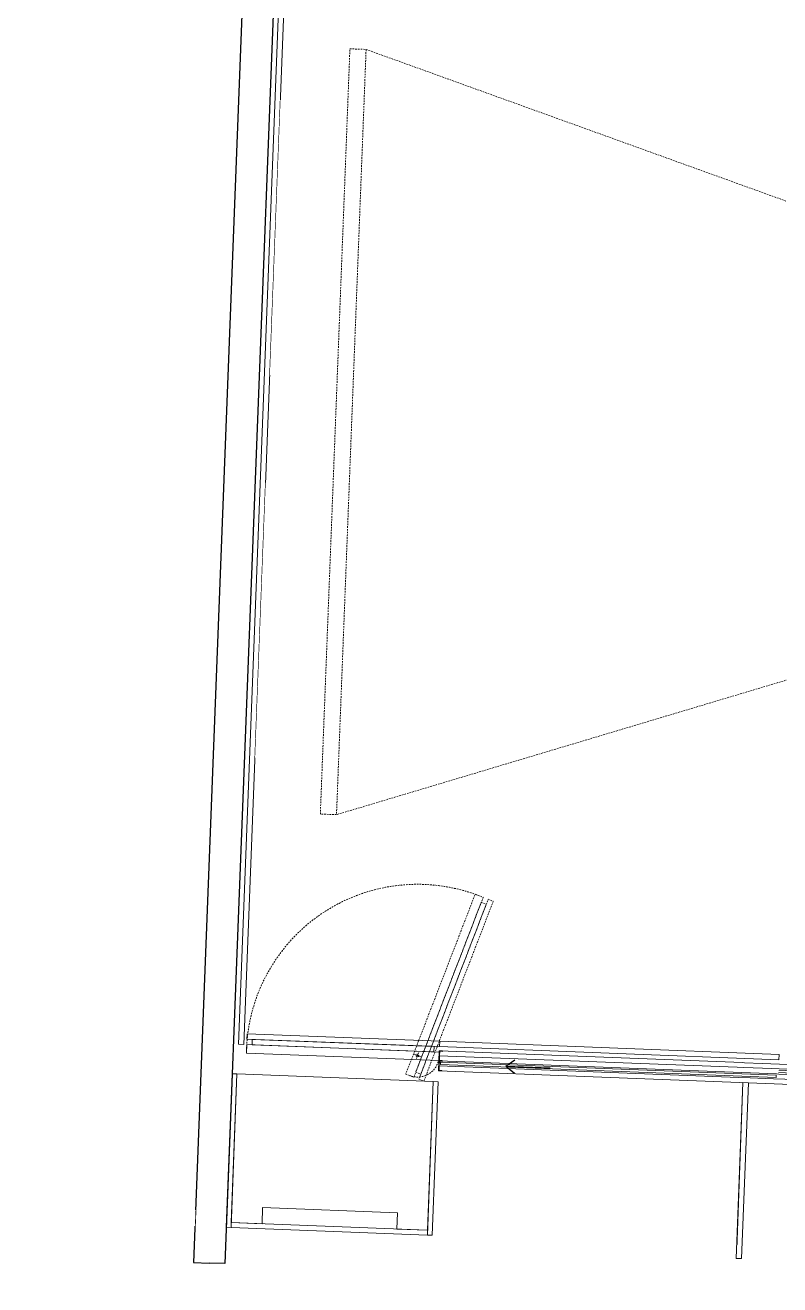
# Model space of a CAD drawing. Header units: millimetres. Extents: x 32078 to 83548, y -4690 to 56252.
# Drawn here: x 37890 to 40689, y 18785 to 23456 of the extents above; entities that cross this region are included whole.
import ezdxf

# ---------------------------------------------------------------- set-up
doc = ezdxf.new("R2010")
doc.units = ezdxf.units.MM
doc.header["$MEASUREMENT"] = 0
doc.linetypes.add('DGN Style 2', pattern=[10, 6, -4])
for name, color, linetype, lineweight in [('ANNO-NOTE-0020', 9, 'Continuous', 0), ('EQPM-FIXD', 62, 'Continuous', 13), ('EQPM-OVHD', 62, 'DGN Style 2', 13), ('FIXT-JNRY-FULL', 6, 'Continuous', 0), ('FIXT-JNRY-PART', 42, 'Continuous', 0), ('PRTN-FULL', 6, 'Continuous', 30), ('WALL-LNIG', 1, 'Continuous', 0)]:
    doc.layers.add(name, color=color, linetype=linetype, lineweight=lineweight)
doc.styles.add('Style-Arial Narrow', font='ARIALN.TTF')
doc.dimstyles.new('Arrow', dxfattribs={"dimtxt": 250, "dimasz": 162.5, "dimexe": 250, "dimexo": 0.0625, "dimgap": 125, "dimtad": 0, "dimtih": 1, "dimtoh": 1, "dimdec": 0, "dimzin": 11, "dimdsep": 46, "dimtxsty": 'Style-Arial Narrow', "dimblk": 'TerminatorOpen_1.5', "dimcen": 0.09, "dimadec": 0, "dimazin": 3, "dimtfac": 1, "dimtdec": 0, "dimtmove": 0, "dimatfit": 1, "dimldrblk": 'TerminatorOpen_1.5', "dimfxl": 250, "dimfxlon": 1, "dimfrac": 2, "dimtolj": 1, "dimtzin": 11, "dimarcsym": 0})

# ---------------------------------------------------------------- blocks, each defined once
blk = doc.blocks.new('*U95')
at = {"color": 0, "linetype": 'ByBlock', "lineweight": -2, "flags": 128}
for points in [[(-355.8, 49.8), (358.5, 22.2), (357.7, 2.2), (-356.6, 29.8), (-355.8, 49.8)], [(-357.4, 9.8), (357, -17.8), (355.7, -49.8), (-358.6, -22.2), (-357.4, 9.8)], [(-336.6, 29), (337.9, 3), (337.1, -17), (-337.4, 9), (-336.6, 29)]]:
    blk.add_lwpolyline(points, close=True, dxfattribs=at)
blk = doc.blocks.new('*U226')
at = {"color": 0, "linetype": 'ByBlock', "lineweight": -2}
blk.add_wipeout([(-26.4, 712.4), (-81.2, -706.6), (68.6, -712.4), (123.5, 706.6)], dxfattribs=at)
blk.add_wipeout([(-34.1, 512.5), (-73.5, -506.7), (-123.5, -504.8), (-84.1, 514.4)], dxfattribs=at)
blk = doc.blocks.new('*U227')
at = {"color": 0, "linetype": 'ByBlock', "lineweight": -2}
blk.add_wipeout([(-26.4, 712.4), (-81.2, -706.6), (68.6, -712.4), (123.5, 706.6)], dxfattribs=at)
blk.add_wipeout([(-34.1, 512.5), (-73.5, -506.7), (-123.5, -504.8), (-84.1, 514.4)], dxfattribs=at)
blk = doc.blocks.new('*U228')
at = {"color": 0, "linetype": 'ByBlock', "lineweight": -2}
for p, q in [((188.4, -274.5), (165.1, -265.5)), ((181.3, -258.4), (172.3, -281.7))]:
    blk.add_line(p, q, dxfattribs=at)
at = {"color": 0, "linetype": 'ByBlock', "lineweight": -2, "flags": 128}
for points in [[(162.9, -350.4), (420.3, 316.5), (390.4, 328), (133.1, -338.9), (162.9, -350.4)], [(188.8, -339), (431.8, 290.7), (413.1, 298), (170.1, -331.8), (188.8, -339)], [(200.2, -364.8), (457.6, 302.1), (439, 309.3), (181.6, -357.6), (200.2, -364.8)]]:
    blk.add_lwpolyline(points, close=True, dxfattribs=at)
at = {"color": 0, "linetype": 'ByBlock', "lineweight": -2}
blk.add_circle((176.8, -270), 5, dxfattribs=at)
at = {"color": 0, "linetype": 'ByBlock', "lineweight": -2, "extrusion": (0, 0, -1)}
for radius, start, end in [(634.9, 2.2131, 111.1036), (80, 182.2131, 291.1036)]:
    blk.add_arc((-176.8, -270), radius, start, end, dxfattribs=at)
blk = doc.blocks.new('TerminatorOpen_1.5')
at = {"color": 0, "linetype": 'ByBlock', "lineweight": -2}
for q in [(-1, 0.77), (-1, 0), (-1, -0.77)]:
    blk.add_line((0, 0), q, dxfattribs=at)
blk = doc.blocks.new('*U301')
at = {"color": 0, "linetype": 'ByBlock', "lineweight": -2}
blk.add_line((2455.7, -94.9), (-2455.7, 94.9), dxfattribs=at)
at = {"color": 0, "linetype": 'ByBlock', "lineweight": -2, "flags": 128}
blk.add_lwpolyline([(-2454.9, 113.6), (2456.4, -76.2), (2454.9, -113.6), (-2456.4, 76.2), (-2454.9, 113.6)], close=True, dxfattribs=at)
blk = doc.blocks.new('*U302')
at = {"color": 0, "linetype": 'ByBlock', "lineweight": -2}
blk.add_line((2455.7, -94.9), (-2455.7, 94.9), dxfattribs=at)
at = {"color": 0, "linetype": 'ByBlock', "lineweight": -2, "flags": 128}
blk.add_lwpolyline([(-2454.9, 113.6), (2456.4, -76.2), (2454.9, -113.6), (-2456.4, 76.2), (-2454.9, 113.6)], close=True, dxfattribs=at)
blk = doc.blocks.new('*U303')
at = {"color": 0, "linetype": 'ByBlock', "lineweight": -2}
blk.add_line((-3.4, 16.9), (6.6, 16.5), dxfattribs=at)
at = {"color": 0, "linetype": 'ByBlock', "lineweight": -2, "flags": 128}
blk.add_lwpolyline([(6.6, 16.5), (6.7, 18.5), (-5.3, 18.9), (-6.7, -18.5), (5.2, -18.9), (5.3, -17), (-4.6, -16.6), (-4, 0.2), (-3.4, 16.9)], dxfattribs=at)
blk = doc.blocks.new('*U304')
at = {"color": 0, "linetype": 'ByBlock', "lineweight": -2}
blk.add_line((-3.4, 16.9), (6.6, 16.5), dxfattribs=at)
at = {"color": 0, "linetype": 'ByBlock', "lineweight": -2, "flags": 128}
blk.add_lwpolyline([(6.6, 16.5), (6.7, 18.5), (-5.3, 18.9), (-6.7, -18.5), (5.2, -18.9), (5.3, -17), (-4.6, -16.6), (-4, 0.2), (-3.4, 16.9)], dxfattribs=at)

msp = doc.modelspace()

# ---------------------------------------------------------------- linework, layer by layer
at = {"layer": 'EQPM-OVHD', "linetype": 'DGN Style 2', "lineweight": 0}
for p, q in [((39154.5, 23366.6), (43398.4, 21834.6)), ((43393.5, 21828.9), (39044.8, 20528.7))]:
    msp.add_line(p, q, dxfattribs=at)
at = {"layer": 'EQPM-OVHD', "linetype": 'DGN Style 2', "lineweight": 0, "flags": 128}
msp.add_lwpolyline([(39094.5, 23368.9), (39154.5, 23366.6), (39044.8, 20528.7), (38984.8, 20531), (39094.5, 23368.9)], close=True, dxfattribs=at)
at = {"layer": 'FIXT-JNRY-FULL', "flags": 128}
for points in [[(38653.4, 18997.7), (38635.4, 18998.4), (38657.4, 19568), (38675.4, 19567.3), (38653.4, 18997.7)], [(39382.4, 18987.5), (39268, 18991.9), (39270.4, 19051.9), (38770.7, 19071.2), (38768.4, 19011.3), (38654.1, 19015.7), (38675.4, 19567.3), (39403.7, 19539.1), (39382.4, 18987.5)], [(39399.7, 18968.8), (39381.7, 18969.5), (39403.7, 19539.1), (39421.7, 19538.4), (39399.7, 18968.8)], [(38653.4, 18997.7), (38654.1, 19015.7), (39382.4, 18987.5), (39381.7, 18969.5), (38653.4, 18997.7)]]:
    msp.add_lwpolyline(points, close=True, dxfattribs=at)
at = {"layer": 'PRTN-FULL'}
for p, q in [((38730.5, 24464.8), (38514.3, 18868)), ((38842, 24344.4), (38630.2, 18863.5)), ((38514.3, 18868), (38572.2, 18865.7)), ((38630.2, 18863.5), (38572.2, 18865.7))]:
    msp.add_line(p, q, dxfattribs=at)
at = {"layer": 'WALL-LNIG', "flags": 128}
for points in [[(38681.6, 19677.1), (38862, 24343.6), (38882, 24342.9), (38701.6, 19676.3), (38681.6, 19677.1)], [(39427.5, 19688.3), (40686.7, 19639.7), (40685.9, 19619.7), (39426.7, 19668.3), (39427.5, 19688.3)]]:
    msp.add_lwpolyline(points, close=True, dxfattribs=at)

# ---------------------------------------------------------------- block references
at = {"layer": 'FIXT-JNRY-FULL', "color": 251, "linetype": 'DGN Style 2'}
msp.add_blockref('*U228', (39168.6, 19905.5), dxfattribs=at)
at = {"layer": 'FIXT-JNRY-FULL'}
msp.add_blockref('*U95', (39069, 19666.1), dxfattribs=at)
at = {"layer": 'WALL-LNIG'}
for name, p in [('*U304', (39431.4, 19634.4)), ('*U303', (39430, 19597))]:
    msp.add_blockref(name, p, dxfattribs=at)

# ---------------------------------------------------------------- leaders
at = {"layer": 'ANNO-NOTE-0020'}
msp.add_leader([(39673, 19596.1), (39836.9, 19589.7)], dimstyle='Arrow', override={"dimtxt": 50, "dimasz": 32.5, "dimgap": 25}, dxfattribs=at)

# ---------------------------------------------------------------- next in the draw order: block references
at = {"layer": 'EQPM-FIXD', "linetype": 'Continuous', "lineweight": 0}
msp.add_blockref('*U226', (38921.1, 22664.3), dxfattribs=at)

# ---------------------------------------------------------------- next in the draw order: wipeouts: each hides what was drawn before it
for points in [[(40685.7, 19614.7), (44337.9, 19473.5), (44311.3, 18785), (40659.1, 18926.2)], [(37889.9, 19027.2), (38519.5, 19002.9), (38521.8, 19062.8), (37892.3, 19087.1)]]:
    msp.add_wipeout(points).dxf.layer = 'FIXT-JNRY-PART'

# ---------------------------------------------------------------- next in the draw order: linework, layer by layer
at = {"layer": 'WALL-LNIG', "flags": 128}
msp.add_lwpolyline([(41923.9, 19524.8), (40678.5, 19573), (40678.8, 19581), (41924.2, 19532.8), (41923.9, 19524.8)], close=True, dxfattribs=at)

# ---------------------------------------------------------------- next in the draw order: block references
at = {"layer": 'EQPM-FIXD', "linetype": 'Continuous', "lineweight": 0}
msp.add_blockref('*U227', (38866.2, 21245.3), dxfattribs=at)

# ---------------------------------------------------------------- next in the draw order: wipeouts: each hides what was drawn before it
msp.add_wipeout([(40685.7, 19614.7), (40555.7, 19619.7), (40529.1, 18931.2), (40659.1, 18926.2)]).dxf.layer = 'FIXT-JNRY-PART'

# ---------------------------------------------------------------- next in the draw order: linework, layer by layer
at = {"layer": 'WALL-LNIG', "flags": 128}
for points in [[(40675.8, 19554.3), (39430.4, 19602.5), (39430.7, 19610.5), (40676.1, 19562.3), (40675.8, 19554.3)], [(40527.2, 18882.8), (40552.4, 19534.8), (40572.4, 19534.1), (40547.2, 18882), (40527.2, 18882.8)]]:
    msp.add_lwpolyline(points, close=True, dxfattribs=at)

# ---------------------------------------------------------------- next in the draw order: block references
at = {"layer": 'WALL-LNIG'}
for name, p in [('*U301', (41881.1, 19539.7)), ('*U302', (41879.6, 19502.3))]:
    msp.add_blockref(name, p, dxfattribs=at)

doc.saveas('drawing.dxf')
